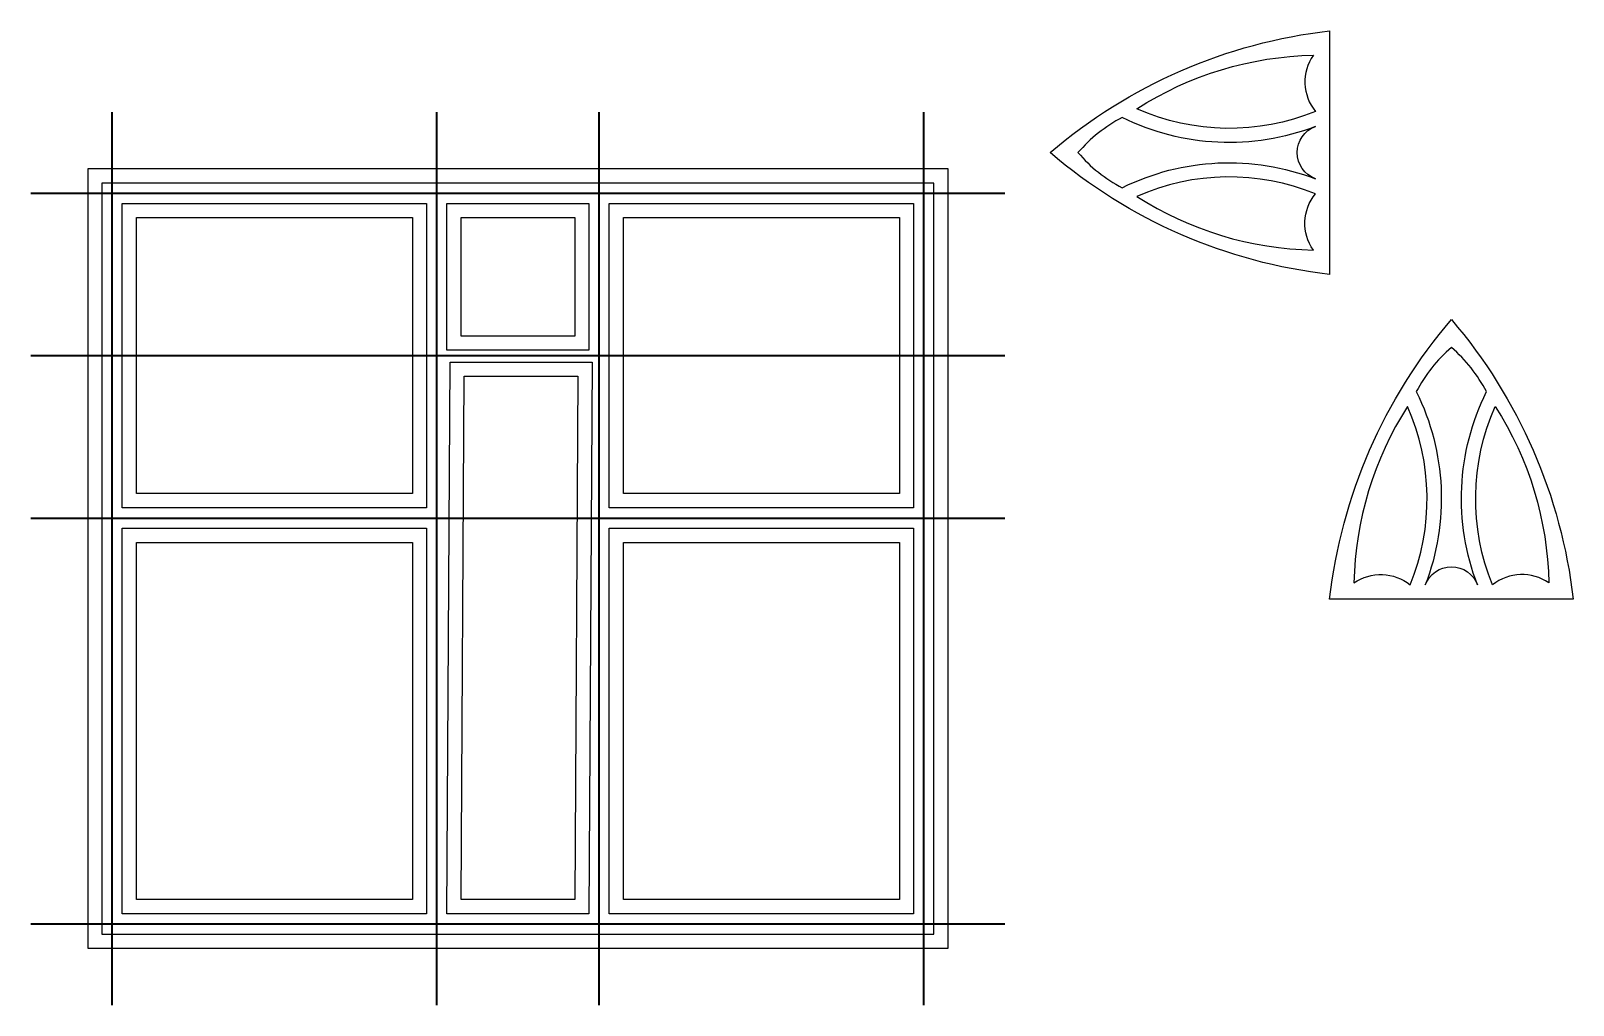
# Model space of a CAD drawing. Header units: metres. Extents: x 0 to 19, y 11 to 23.
import ezdxf

# ---------------------------------------------------------------- set-up
doc = ezdxf.new("R2010")
doc.units = ezdxf.units.M
doc.layers.add('glass', color=4, linetype='Continuous', lineweight=25)
doc.layers.add('IfcProxy', color=1, linetype='Continuous', lineweight=35)
doc.layers.add('IfcBeam', color=18, linetype='Continuous', lineweight=25, true_color=0x000000)
doc.layers.add('IfcWall', color=18, linetype='Continuous', lineweight=25, true_color=0x000000)

# ---------------------------------------------------------------- blocks, each defined once
blk = doc.blocks.new('ghotic_window')
at = {"layer": 'IfcWall', "flags": 128}
for points in [[(0, 0, -0.149651), (1.5, 3.443, -0.149651), (3, 0)], [(1.822, 0.175, -0.209584), (1.932, 2.556, 0.096292), (1.5, 3.1, 0.096292), (1.068, 2.556, -0.209584), (1.178, 0.175, -0.699157)], [(0.992, 0.175, 0.204444), (0.96, 2.374, 0.138719), (0.3, 0.2, -0.336881)], [(2.008, 0.175, -0.204444), (2.04, 2.374, -0.138719), (2.7, 0.2, 0.336881)]]:
    blk.add_lwpolyline(points, format="xyb", close=True, dxfattribs=at)
blk = doc.blocks.new('glass')
at = {"layer": 'glass', "flags": 128}
for points in [[(0.992, 0.175, 0.204444), (0.96, 2.374, 0.138719), (0.3, 0.2, -0.336881)], [(2.008, 0.175, -0.204444), (2.04, 2.374, -0.138719), (2.7, 0.2, 0.336881)]]:
    blk.add_lwpolyline(points, format="xyb", close=True, dxfattribs=at)

msp = doc.modelspace()

# ---------------------------------------------------------------- linework, layer by layer
at = {"layer": 'IfcBeam', "flags": 128}
for points in [[(11.3, 11.7), (11.3, 21.3), (0.7, 21.3), (0.7, 11.7)], [(1.3, 17.3), (1.3, 20.7), (4.7, 20.7), (4.7, 17.3)], [(5.3, 19.241), (5.3, 20.7), (6.7, 20.7), (6.7, 19.241)], [(7.3, 17.3), (7.3, 20.7), (10.7, 20.7), (10.7, 17.3)], [(5.301, 12.3), (5.339, 18.745), (6.739, 18.745), (6.701, 12.3)], [(1.3, 12.3), (1.3, 16.7), (4.7, 16.7), (4.7, 12.3)], [(7.3, 12.3), (7.3, 16.7), (10.7, 16.7), (10.7, 12.3)]]:
    msp.add_lwpolyline(points, close=True, dxfattribs=at)
at = {"layer": 'IfcProxy'}
for p, q in [((1, 11), (1, 22)), ((1, 11), (1, 22)), ((5, 11), (5, 22)), ((7, 11), (7, 22)), ((11, 11), (11, 22)), ((0, 21), (12, 21)), ((0, 19), (12, 19)), ((0, 17), (12, 17)), ((0, 12), (12, 12))]:
    msp.add_line(p, q, dxfattribs=at)
at = {"layer": 'IfcWall', "flags": 128}
for points in [[(11.125, 11.875), (11.125, 21.125), (0.875, 21.125), (0.875, 11.875)], [(1.125, 17.125), (1.125, 20.875), (4.875, 20.875), (4.875, 17.125)], [(5.125, 19.066), (5.125, 20.875), (6.875, 20.875), (6.875, 19.066)], [(7.125, 17.125), (7.125, 20.875), (10.875, 20.875), (10.875, 17.125)], [(5.125, 12.125), (5.165, 18.92), (6.915, 18.92), (6.875, 12.125)], [(1.125, 12.125), (1.125, 16.875), (4.875, 16.875), (4.875, 12.125)], [(7.125, 12.125), (7.125, 16.875), (10.875, 16.875), (10.875, 12.125)]]:
    msp.add_lwpolyline(points, close=True, dxfattribs=at)

# ---------------------------------------------------------------- block references
at = {"layer": 'glass', "rotation": 90}
msp.add_blockref('glass', (16, 20), dxfattribs=at)
at = {"layer": 'glass'}
msp.add_blockref('glass', (16, 16), dxfattribs=at)
at = {"layer": 'IfcWall', "rotation": 90}
msp.add_blockref('ghotic_window', (16, 20), dxfattribs=at)
at = {"layer": 'IfcWall'}
msp.add_blockref('ghotic_window', (16, 16), dxfattribs=at)

doc.saveas('drawing.dxf')
